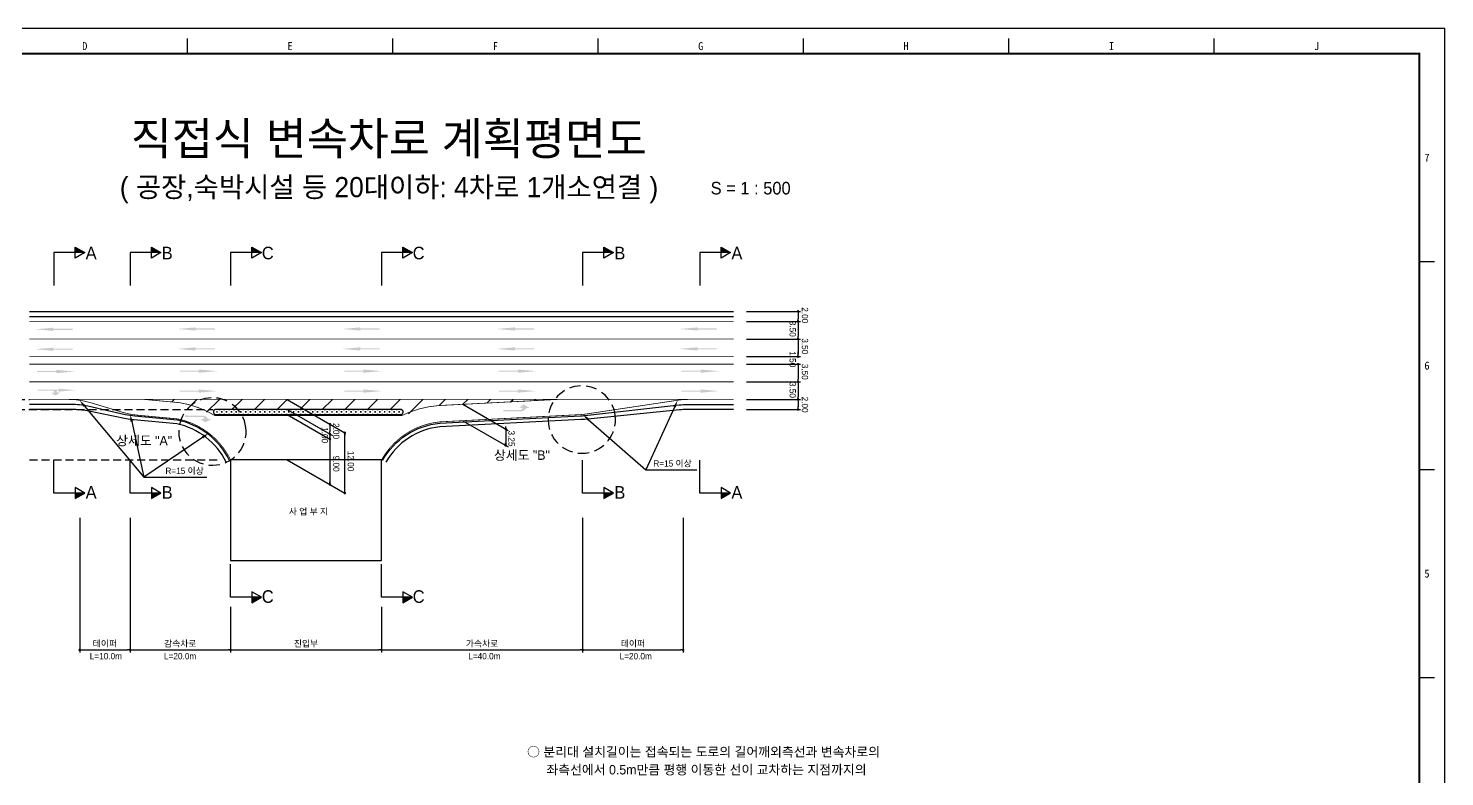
# Model space of a CAD drawing. Header units: millimetres. Extents: x 658 to 1081, y -42 to 257.
# Drawn here: x 799.6 to 1081.3, y 108.7 to 257.4 of the extents above; entities that cross this region are included whole.
import ezdxf
from ezdxf.enums import TextEntityAlignment as Align

# ---------------------------------------------------------------- set-up
doc = ezdxf.new("R2010")
doc.units = ezdxf.units.MM
doc.linetypes.add('HIDDEN', pattern=[9.525, 6.35, -3.175])
for name, color, linetype in [('CC-GSTR-0004', 4, 'Continuous'), ('CM-LANE-0030', 30, 'Continuous'), ('CZ-DIMT-0002', 7, 'Continuous'), ('CZ-LIN1-0007', 7, 'Continuous'), ('CZ-LIN2-0003', 3, 'Continuous'), ('CZ-LINE-0001', 7, 'Continuous'), ('TITLE', 7, 'Continuous')]:
    doc.layers.add(name, color=color, linetype=linetype)
doc.styles.add('돋움', font='')
doc.styles.add('돋음체', font='')
doc.styles.get('돋움').set_extended_font_data('Dotum')
doc.styles.get('돋음체').set_extended_font_data('DotumChe')

# ---------------------------------------------------------------- blocks, each defined once
blk = doc.blocks.new('_Dot')
at = {"color": 0, "linetype": 'ByBlock', "lineweight": -2}
blk.add_line((-0.5, 0), (-1, 0), dxfattribs=at)
at = {"color": 0, "linetype": 'ByBlock', "const_width": 0.5}
blk.add_lwpolyline([(-0.25, 0, 1), (0.25, 0, 1)], format="xyb", close=True, dxfattribs=at)

msp = doc.modelspace()

# ---------------------------------------------------------------- hatches: boundary and pattern name
at = {"layer": 'CM-LANE-0030'}
h = msp.add_hatch(dxfattribs=at)
h.set_pattern_fill('ANSI31', color=256, style=0)
h.set_pattern_definition([(45, (724.1616, -401.3024), (-2.245064, 2.245064), [])])
h.paths.add_polyline_path([(873.66, 181.63, -0.776608), (873.9, 180.69, 0.001693), (873.79, 180.63), (874.87, 180.63, -0.090294), (881.16, 182.41), (904.91, 183.63), (822.71, 183.63), (829.77, 182.98, -0.09034), (835.87, 180.63), (836.8, 180.63, 0.001985), (836.67, 180.72, -0.744307), (836.95, 181.63)])
at = {"layer": 'CZ-LIN1-0007'}
for points in [[(804.6, 197.88), (804.6, 197.66), (808.42, 197.67), (808.42, 197.45), (804.6, 197.45), (804.6, 197.24), (800.95, 197.56)], [(832.92, 197.95), (832.92, 197.73), (836.74, 197.74), (836.74, 197.52), (832.92, 197.52), (832.92, 197.31), (829.27, 197.63)], [(865.67, 197.95), (865.67, 197.73), (869.49, 197.74), (869.49, 197.52), (865.67, 197.52), (865.67, 197.31), (862.02, 197.63)], [(896.37, 197.95), (896.37, 197.73), (900.19, 197.74), (900.19, 197.52), (896.37, 197.52), (896.37, 197.31), (892.72, 197.63)], [(932.7, 197.95), (932.7, 197.73), (936.52, 197.74), (936.52, 197.52), (932.7, 197.52), (932.7, 197.31), (929.05, 197.63)], [(804.6, 193.92), (804.6, 193.71), (808.42, 193.71), (808.42, 193.49), (804.6, 193.49), (804.6, 193.28), (800.95, 193.6)], [(832.92, 193.99), (832.92, 193.78), (836.74, 193.78), (836.74, 193.56), (832.92, 193.56), (832.92, 193.35), (829.27, 193.67)], [(865.67, 193.99), (865.67, 193.78), (869.49, 193.78), (869.49, 193.56), (865.67, 193.56), (865.67, 193.35), (862.02, 193.67)], [(896.37, 193.99), (896.37, 193.78), (900.19, 193.78), (900.19, 193.56), (896.37, 193.56), (896.37, 193.35), (892.72, 193.67)], [(932.7, 193.99), (932.7, 193.78), (936.52, 193.78), (936.52, 193.56), (932.7, 193.56), (932.7, 193.35), (929.05, 193.67)], [(805.21, 189.5), (805.21, 189.29), (801.38, 189.29), (801.38, 189.07), (805.21, 189.07), (805.21, 188.86), (808.86, 189.18)], [(833.53, 189.57), (833.53, 189.36), (829.7, 189.36), (829.7, 189.14), (833.53, 189.14), (833.53, 188.93), (837.18, 189.25)], [(866.27, 189.57), (866.27, 189.36), (862.45, 189.36), (862.45, 189.14), (866.27, 189.14), (866.27, 188.93), (869.93, 189.25)], [(896.98, 189.57), (896.98, 189.36), (893.15, 189.36), (893.15, 189.14), (896.98, 189.14), (896.98, 188.93), (900.63, 189.25)], [(933.31, 189.57), (933.31, 189.36), (929.48, 189.36), (929.48, 189.14), (933.31, 189.14), (933.31, 188.93), (936.96, 189.25)], [(804.56, 185.58, -0.267976), (805.47, 184.98), (806.02, 184.98), (804.99, 184.4), (804.16, 184.97), (804.77, 184.97, 0.504994), (804.5, 185.34), (801.45, 185.36), (801.45, 185.6)], [(805.69, 185.75), (805.69, 185.56), (802.27, 185.56), (802.27, 185.37), (805.69, 185.37), (805.69, 185.18), (808.96, 185.47)], [(833.53, 185.61), (833.53, 185.4), (829.7, 185.4), (829.7, 185.19), (833.53, 185.18), (833.53, 184.97), (837.18, 185.29)], [(866.27, 185.61), (866.27, 185.4), (862.45, 185.4), (862.45, 185.19), (866.27, 185.18), (866.27, 184.97), (869.93, 185.29)], [(896.98, 185.61), (896.98, 185.4), (893.15, 185.4), (893.15, 185.19), (896.98, 185.18), (896.98, 184.97), (900.63, 185.29)], [(933.31, 185.61), (933.31, 185.4), (929.48, 185.4), (929.48, 185.19), (933.31, 185.18), (933.31, 184.97), (936.96, 185.29)], [(834.34, 180.42, -0.267976), (835.36, 179.73), (835.99, 179.73), (834.82, 179.08), (833.88, 179.72), (834.57, 179.73, 0.504994), (834.26, 180.15), (830.8, 180.17), (830.8, 180.44)], [(897.63, 181.28, 0.267976), (898.65, 181.96), (899.28, 181.96), (898.11, 182.62), (897.17, 181.97), (897.86, 181.97, -0.504994), (897.55, 181.55), (894.09, 181.53), (894.09, 181.26)]]:
    msp.add_hatch(color=256, dxfattribs=at).paths.add_polyline_path(points)
at = {"layer": 'CZ-LIN2-0003'}
h = msp.add_hatch(dxfattribs=at)
h.set_pattern_fill('CROSS', color=256, scale=0.075, style=0)
h.set_pattern_definition([(0, (724.1616, -401.30244), (0.47625, 0.47625), [0.238125, -0.714375]), (90, (724.28065, -401.4215), (-0.47625, 0.47625), [0.238125, -0.714375])])
h.paths.add_polyline_path([(836.95, 181.63, 1), (836.95, 180.63), (873.66, 180.63, 1), (873.66, 181.63)])
at = {"layer": 'CZ-LINE-0001'}
for points in [[(808.97, 213.9), (808.97, 212.8), (810.87, 212.8)], [(824.09, 213.9), (824.09, 212.8), (825.99, 212.8)], [(844.09, 213.9), (844.09, 212.8), (845.99, 212.8)], [(874.09, 213.9), (874.09, 212.8), (875.99, 212.8)], [(914.09, 213.9), (914.09, 212.8), (915.99, 212.8)], [(937.37, 213.9), (937.37, 212.8), (939.27, 212.8)], [(810.87, 165.03), (808.97, 165.03), (808.97, 163.93)], [(825.99, 165.03), (824.09, 165.03), (824.09, 163.93)], [(915.99, 165.03), (914.09, 165.03), (914.09, 163.93)], [(939.27, 165.03), (937.37, 165.03), (937.37, 163.93)], [(845.99, 144.33), (844.09, 144.33), (844.09, 143.23)], [(875.99, 144.33), (874.09, 144.33), (874.09, 143.23)]]:
    msp.add_hatch(color=256, dxfattribs=at).paths.add_polyline_path(points)

# ---------------------------------------------------------------- linework, layer by layer
at = {"color": 0, "linetype": 'ByBlock', "lineweight": -2}
for p, q in [((952.67, 200.88), (952.67, 200.63)), ((952.67, 199.38), (952.67, 199.63)), ((952.67, 198.88), (952.67, 198.63)), ((952.67, 195.88), (952.67, 196.13)), ((952.67, 195.38), (952.67, 195.13)), ((952.67, 192.38), (952.67, 192.63)), ((952.67, 192.38), (952.67, 192.63)), ((952.67, 190.38), (952.67, 190.13)), ((952.67, 190.38), (952.67, 190.13)), ((952.67, 187.38), (952.67, 187.63)), ((952.67, 186.88), (952.67, 186.63)), ((952.67, 183.88), (952.67, 184.13)), ((952.67, 183.38), (952.67, 183.13)), ((952.67, 181.88), (952.67, 182.13)), ((859.6, 178.48), (859.6, 178.23)), ((894.55, 178.01), (894.55, 178.26)), ((894.55, 177.51), (894.55, 177.26)), ((859.6, 176.98), (859.6, 177.23)), ((859.6, 176.48), (859.6, 176.23)), ((859.6, 175.98), (859.6, 176.23)), ((862.56, 176.77), (862.56, 176.52)), ((894.54, 174.75), (894.54, 175)), ((859.6, 166.98), (859.6, 167.23)), ((862.56, 165.27), (862.56, 165.52))]:
    msp.add_line(p, q, dxfattribs=at)
at = {"color": 0, "linetype": 'ByBlock', "const_width": 0.25}
for points in [[(952.67, 201.01, 1), (952.67, 201.26, 1)], [(952.67, 199.01, 1), (952.67, 199.26, 1)], [(952.67, 199.26, 1), (952.67, 199.01, 1)], [(952.67, 195.51, 1), (952.67, 195.76, 1)], [(952.67, 195.76, 1), (952.67, 195.51, 1)], [(952.67, 192.26, 1), (952.67, 192.01, 1)], [(952.67, 192.26, 1), (952.67, 192.01, 1)], [(952.67, 190.51, 1), (952.67, 190.76, 1)], [(952.67, 190.51, 1), (952.67, 190.76, 1)], [(952.67, 187.01, 1), (952.67, 187.26, 1)], [(952.67, 187.26, 1), (952.67, 187.01, 1)], [(952.67, 183.76, 1), (952.67, 183.51, 1)], [(952.67, 183.51, 1), (952.67, 183.76, 1)], [(952.67, 181.76, 1), (952.67, 181.51, 1)], [(859.6, 178.6, 1), (859.6, 178.85, 1)], [(894.55, 177.88, 1), (894.55, 177.63, 1)], [(894.55, 177.63, 1), (894.55, 177.88, 1)], [(859.6, 176.6, 1), (859.6, 176.85, 1)], [(859.6, 176.85, 1), (859.6, 176.6, 1)], [(859.6, 175.85, 1), (859.6, 175.6, 1)], [(862.56, 176.89, 1), (862.56, 177.14, 1)], [(894.54, 174.63, 1), (894.54, 174.38, 1)], [(859.6, 166.85, 1), (859.6, 166.6, 1)], [(862.56, 165.14, 1), (862.56, 164.89, 1)]]:
    msp.add_lwpolyline(points, format="xyb", close=True, dxfattribs=at)
at = {"layer": 'CC-GSTR-0004'}
for points in [[(799.85, 201.13), (939.85, 201.13)], [(799.85, 200.13), (939.85, 200.13)]]:
    msp.add_lwpolyline(points, dxfattribs=at)
for points in [[(839.62, 171.52, 0.233747), (829.27, 179.52), (820.82, 180.29, -0.032443), (818.89, 180.6), (811.47, 182.27, 0.05541), (808.18, 182.63), (799.85, 182.63)], [(838.95, 171.19, 0.233003), (829.16, 178.77), (820.64, 179.56), (820.64, 179.56, -0.026535), (819.06, 179.79), (819.06, 179.79), (811.3, 181.34), (811.3, 181.34, 0.049491), (808.36, 181.63), (799.85, 181.63)], [(870.06, 171.51, -0.243536), (881.42, 178.92), (909.39, 180.36), (909.39, 180.36, 0.015148), (910.3, 180.43), (910.3, 180.43), (929.01, 182.54), (929.01, 182.54, -0.028019), (930.69, 182.63), (939.85, 182.63)], [(939.85, 181.63), (930.59, 181.63), (930.59, 181.63, 0.024939), (929.1, 181.56), (929.1, 181.56), (910.21, 179.67), (910.21, 179.67, -0.012069), (909.48, 179.61), (909.48, 179.61), (881.48, 178.17, 0.243196), (870.72, 171.14)]]:
    msp.add_lwpolyline(points, format="xyb", dxfattribs=at)
at = {"layer": 'CM-LANE-0030', "const_width": 0.15}
for points in [[(799.85, 192.13), (939.85, 192.13)], [(799.85, 190.63), (939.85, 190.63)]]:
    msp.add_lwpolyline(points, dxfattribs=at)
msp.add_lwpolyline([(904.91, 183.63), (822.71, 183.63), (829.77, 182.98, -0.095329), (836.8, 180.38), (873.79, 180.38, -0.097327), (881.16, 182.41)], format="xyb", close=True, dxfattribs=at)
at = {"layer": 'CZ-LIN1-0007', "const_width": 0.15}
msp.add_lwpolyline([(799.85, 199.13), (939.85, 199.13)], dxfattribs=at)
at = {"layer": 'CZ-LIN1-0007', "linetype": 'HIDDEN', "const_width": 0.15}
for points in [[(799.85, 195.63), (939.85, 195.63)], [(799.85, 187.13), (939.85, 187.13)], [(822.71, 183.63), (807.64, 183.63)], [(904.91, 183.63), (930.96, 183.63)]]:
    msp.add_lwpolyline(points, dxfattribs=at)
at = {"layer": 'CZ-LIN1-0007', "const_width": 0.15}
for points in [[(839.85, 171.63, 0.233982), (829.31, 179.76), (821.34, 180.5), (821.34, 180.5, -0.049984), (818.41, 181.06), (818.41, 181.06), (811.95, 183, 0.072993), (807.64, 183.63), (799.85, 183.63)], [(939.85, 183.63), (930.96, 183.63, 0.03724), (928.74, 183.47), (910.57, 180.74, -0.024362), (909.11, 180.6), (909.11, 180.6), (881.41, 179.17), (881.41, 179.17, 0.243644), (869.85, 171.63)]]:
    msp.add_lwpolyline(points, format="xyb", dxfattribs=at)
at = {"layer": 'CZ-LIN2-0003'}
msp.add_lwpolyline([(873.66, 181.63), (836.95, 181.63, 0.744307), (836.67, 180.72, -0.001985), (836.8, 180.63), (873.79, 180.63, -0.001693), (873.9, 180.69, 0.776608)], format="xyb", close=True, dxfattribs=at)
msp.add_lwpolyline([(869.85, 171.63), (839.85, 171.63), (839.85, 151.63), (869.85, 151.63)], close=True, dxfattribs=at)
at = {"layer": 'CZ-LINE-0001'}
for p, q in [((810.87, 212.8), (804.73, 212.8)), ((804.73, 212.8), (804.73, 206.26)), ((808.97, 211.7), (808.97, 213.9)), ((808.97, 213.9), (810.87, 212.8)), ((810.87, 212.8), (808.97, 211.7)), ((825.99, 212.8), (819.85, 212.8)), ((819.85, 212.8), (819.85, 206.26)), ((824.09, 211.7), (824.09, 213.9)), ((824.09, 213.9), (825.99, 212.8)), ((825.99, 212.8), (824.09, 211.7)), ((845.99, 212.8), (839.85, 212.8)), ((839.85, 212.8), (839.85, 206.26)), ((844.09, 211.7), (844.09, 213.9)), ((844.09, 213.9), (845.99, 212.8)), ((845.99, 212.8), (844.09, 211.7)), ((875.99, 212.8), (869.85, 212.8)), ((869.85, 212.8), (869.85, 206.26)), ((874.09, 211.7), (874.09, 213.9)), ((874.09, 213.9), (875.99, 212.8)), ((875.99, 212.8), (874.09, 211.7)), ((915.99, 212.8), (909.85, 212.8)), ((909.85, 212.8), (909.85, 206.26)), ((914.09, 211.7), (914.09, 213.9)), ((914.09, 213.9), (915.99, 212.8)), ((915.99, 212.8), (914.09, 211.7)), ((939.27, 212.8), (933.13, 212.8)), ((933.13, 212.8), (933.13, 206.26)), ((937.37, 211.7), (937.37, 213.9)), ((937.37, 213.9), (939.27, 212.8)), ((939.27, 212.8), (937.37, 211.7)), ((942.45, 201.13), (953.17, 201.13)), ((952.67, 200.63), (952.67, 199.63)), ((942.45, 199.13), (953.17, 199.13)), ((942.45, 199.13), (953.17, 199.13)), ((952.67, 198.63), (952.67, 196.13)), ((942.45, 195.63), (953.17, 195.63)), ((942.45, 195.63), (953.17, 195.63)), ((952.67, 195.13), (952.67, 192.63)), ((942.45, 192.13), (953.17, 192.13)), ((942.45, 192.13), (953.17, 192.13)), ((952.67, 192.63), (952.67, 193.13)), ((942.45, 190.63), (953.17, 190.63)), ((942.45, 190.63), (953.17, 190.63)), ((952.67, 190.13), (952.67, 189.63)), ((952.67, 190.13), (952.67, 187.63)), ((942.45, 187.13), (953.17, 187.13)), ((942.45, 187.13), (953.17, 187.13)), ((952.67, 186.63), (952.67, 184.13)), ((851.1, 183.63), (862.56, 177.02)), ((942.45, 183.63), (953.17, 183.63)), ((942.45, 183.63), (953.17, 183.63)), ((952.67, 183.13), (952.67, 182.13)), ((851.1, 181.63), (860.1, 176.44)), ((851.1, 181.63), (860.1, 176.44)), ((851.1, 180.63), (859.6, 175.73)), ((886.05, 182.66), (895.05, 177.47)), ((942.45, 181.63), (953.17, 181.63)), ((859.6, 178.23), (859.6, 177.23)), ((886.05, 179.41), (895.04, 174.22)), ((859.6, 176.23), (859.6, 166.73)), ((862.56, 165.02), (862.56, 177.02)), ((894.55, 177.26), (894.55, 174.25)), ((804.73, 165.03), (804.73, 171.57)), ((819.85, 165.03), (819.85, 171.57)), ((851.1, 171.63), (862.56, 165.02)), ((909.85, 165.03), (909.85, 171.57)), ((922.39, 169.66), (932.58, 169.66)), ((933.13, 165.03), (933.13, 171.57)), ((822.59, 168.18), (835.12, 168.18)), ((810.87, 165.03), (804.73, 165.03)), ((810.87, 165.03), (808.97, 166.13)), ((808.97, 166.13), (808.97, 163.93)), ((808.97, 163.93), (810.87, 165.03)), ((825.99, 165.03), (819.85, 165.03)), ((825.99, 165.03), (824.09, 166.13)), ((824.09, 166.13), (824.09, 163.93)), ((824.09, 163.93), (825.99, 165.03)), ((915.99, 165.03), (909.85, 165.03)), ((915.99, 165.03), (914.09, 166.13)), ((914.09, 166.13), (914.09, 163.93)), ((914.09, 163.93), (915.99, 165.03)), ((939.27, 165.03), (933.13, 165.03)), ((939.27, 165.03), (937.37, 166.13)), ((937.37, 166.13), (937.37, 163.93)), ((937.37, 163.93), (939.27, 165.03)), ((809.85, 160.12), (809.85, 133.35)), ((819.85, 160.12), (819.85, 133.35)), ((819.85, 160.12), (819.85, 133.35)), ((909.85, 160.12), (909.85, 133.35)), ((909.85, 160.12), (909.85, 133.35)), ((929.85, 160.12), (929.85, 133.35)), ((839.85, 144.33), (839.85, 150.87)), ((869.85, 144.33), (869.85, 150.87)), ((845.99, 144.33), (839.85, 144.33)), ((845.99, 144.33), (844.09, 145.43)), ((844.09, 145.43), (844.09, 143.23)), ((844.09, 143.23), (845.99, 144.33)), ((875.99, 144.33), (869.85, 144.33)), ((875.99, 144.33), (874.09, 145.43)), ((874.09, 145.43), (874.09, 143.23)), ((874.09, 143.23), (875.99, 144.33)), ((839.85, 142.4), (839.85, 133.35)), ((839.85, 142.4), (839.85, 133.35)), ((869.85, 142.4), (869.85, 133.35)), ((869.85, 142.4), (869.85, 133.35)), ((810.35, 133.85), (819.35, 133.85)), ((820.35, 133.85), (839.35, 133.85)), ((840.35, 133.85), (869.35, 133.85)), ((870.35, 133.85), (909.35, 133.85)), ((910.35, 133.85), (929.35, 133.85))]:
    msp.add_line(p, q, dxfattribs=at)
at = {"layer": 'CZ-LINE-0001', "linetype": 'HIDDEN', "ltscale": 0.25}
for p, q in [((790.19, 183.63), (799.85, 183.63)), ((790.19, 181.63), (836.41, 181.63)), ((799.85, 171.63), (837.38, 171.63))]:
    msp.add_line(p, q, dxfattribs=at)
at = {"layer": 'CZ-LINE-0001', "linetype": 'HIDDEN', "ltscale": 0.35}
for p, q in [((916.33, 180.42), (916.33, 180.42)), ((842.89, 178.05), (842.89, 178.05))]:
    msp.add_line(p, q, dxfattribs=at)
at = {"layer": 'CZ-LINE-0001'}
for points in [[(810.78, 182.32), (822.59, 168.18)], [(928.11, 182.1), (922.39, 169.66)], [(820.18, 179.24), (822.59, 168.18)], [(910.97, 179.66), (922.39, 169.66)], [(834.28, 176.09), (822.59, 168.18)]]:
    msp.add_lwpolyline(points, dxfattribs=at)
at = {"layer": 'CZ-LINE-0001', "linetype": 'HIDDEN', "ltscale": 0.35}
for centre in [(909.68, 179.63), (836.24, 177.26)]:
    msp.add_arc(centre, 6.7, 6.7667, 6.749, dxfattribs=at)
at = {"layer": 'CZ-LINE-0001'}
for points in [[(810.59, 182.16), (809.82, 183.47), (810.98, 182.48)], [(927.88, 182.21), (928.74, 183.47), (928.34, 182)], [(819.94, 179.19), (819.86, 180.71), (820.42, 179.29)], [(910.81, 179.47), (909.84, 180.65), (911.14, 179.85)], [(834.14, 176.3), (835.53, 176.93), (834.42, 175.88)]]:
    msp.add_solid(points, dxfattribs=at)
at = {"layer": 'TITLE', "color": 7, "linetype": 'Continuous'}
for p, q in [((831.27, 252.33), (831.27, 255.35)), ((872.09, 252.33), (872.09, 255.35)), ((912.92, 252.33), (912.92, 255.35)), ((953.74, 252.33), (953.74, 255.35)), ((994.57, 252.33), (994.57, 255.35)), ((1035.39, 252.33), (1035.39, 255.35)), ((1079.24, 211), (1076.22, 211)), ((1079.24, 169.67), (1076.22, 169.67)), ((1079.24, 128.34), (1076.22, 128.34))]:
    msp.add_line(p, q, dxfattribs=at)
at = {"layer": 'TITLE'}
msp.add_lwpolyline([(657.89, -42.01), (1081.25, -42.01), (1081.25, 257.37), (657.89, 257.37)], close=True, dxfattribs=at)
at = {"layer": 'TITLE', "linetype": 'Continuous', "const_width": 0.403}
msp.add_lwpolyline([(667.97, -36.97), (667.97, 252.33), (1076.22, 252.33), (1076.22, -36.97)], close=True, dxfattribs=at)

# ---------------------------------------------------------------- block references
at = {"layer": 'CZ-LINE-0001', "xscale": 0.5, "yscale": 0.5, "zscale": 0.5, "rotation": 180}
for p in [(809.85, 133.85), (819.85, 133.85), (839.85, 133.85), (869.85, 133.85), (909.85, 133.85)]:
    msp.add_blockref('_Dot', p, dxfattribs=at)
at = {"layer": 'CZ-LINE-0001', "xscale": 0.5, "yscale": 0.5, "zscale": 0.5}
for p in [(819.85, 133.85), (839.85, 133.85), (869.85, 133.85), (909.85, 133.85), (929.85, 133.85)]:
    msp.add_blockref('_Dot', p, dxfattribs=at)

# ---------------------------------------------------------------- texts
at = {"layer": 'CZ-DIMT-0002', "style": '돋움'}
for s, height, p in [('A', 2.5, (812.12, 212.72)), ('B', 2.5, (827.24, 212.72)), ('C', 2.5, (847.24, 212.72)), ('C', 2.5, (877.24, 212.72)), ('B', 2.5, (917.24, 212.72)), ('A', 2.5, (940.52, 212.72)), ('상세도 "A"', 1.875, (822.66, 175.45)), ('상세도 "B"', 1.875, (897.78, 172.56)), ('R=15 이상', 1.25, (830.7, 169.44)), ('R=15 이상', 1.25, (927.72, 170.92)), ('A', 2.5, (812.12, 165.16)), ('B', 2.5, (827.24, 165.16)), ('B', 2.5, (917.24, 165.16)), ('A', 2.5, (940.52, 165.16)), ('사 업 부 지', 1.25, (855.33, 161.35)), ('C', 2.5, (847.24, 144.46)), ('C', 2.5, (877.24, 144.46)), ('L=10.0m', 1.25, (815.05, 132.62)), ('L=20.0m', 1.25, (829.82, 132.62)), ('L=40.0m', 1.25, (890.31, 132.62)), ('L=20.0m', 1.25, (920.4, 132.62))]:
    msp.add_text(s, height=height, dxfattribs=at).set_placement(p, align=Align.MIDDLE_CENTER)
for s, p in [('2.00', (953.43, 201.94)), ('3.50', (950.99, 199.25)), ('3.50', (953.43, 195.78)), ('1.50', (950.99, 193.2)), ('3.50', (953.43, 190.72)), ('3.50', (950.99, 187.11)), ('2.00', (953.43, 184.19))]:
    msp.add_text(s, height=1.25, rotation=270, dxfattribs=at).set_placement(p)
for s, p in [('○ 분리대 설치길이는 접속되는 도로의 길어깨외측선과 변속차로의', (898.8, 113.61)), ('좌측선에서 0.5m만큼 평행 이동한 선이 교차하는 지점까지의', (902.65, 110.05))]:
    msp.add_text(s, height=1.875, dxfattribs=at).set_placement(p, align=Align.MIDDLE_LEFT)
at = {"layer": 'CZ-DIMT-0002', "char_height": 1.25, "attachment_point": 5, "rotation": 270, "style": '돋움'}
for s, insert in [('1.00', (858.59, 176.53)), ('\\A1;2.00', (860.85, 177.34)), ('3.25', (895.71, 175.86)), ('9.00', (860.85, 170.87)), ('12.00', (863.74, 171.38))]:
    msp.add_mtext(s, dxfattribs=dict(at, insert=insert))
at = {"layer": 'CZ-LINE-0001', "char_height": 1.25, "attachment_point": 5, "style": '돋움'}
for s, insert in [('\\A1;테이퍼', (814.85, 135.04)), ('\\A1;감속차로', (829.85, 135.04)), ('\\A1;진입부', (854.85, 135.04)), ('\\A1;가속차로', (889.85, 135.04)), ('\\A1;테이퍼', (919.85, 135.04))]:
    msp.add_mtext(s, dxfattribs=dict(at, insert=insert))
at = {"layer": 'TITLE', "color": 3, "linetype": 'Continuous', "style": '돋음체'}
for s, p in [('D', (810.86, 253.84)), ('E', (851.68, 253.84)), ('F', (892.51, 253.84)), ('G', (933.33, 253.84)), ('H', (974.15, 253.84)), ('I', (1014.98, 253.84)), ('J', (1055.8, 253.84)), ('7', (1077.73, 231.67)), ('6', (1077.73, 190.34)), ('5', (1077.73, 149.01))]:
    msp.add_text(s, height=1.59, dxfattribs=at).set_placement(p, align=Align.MIDDLE)
at = {"layer": 'TITLE', "style": '돋움'}
for s, height, p in [('직접식 변속차로 계획평면도', 6.5, (871.31, 235.45)), ('( 공장,숙박시설 등 20대이하: 4차로 1개소연결 )', 4, (871.35, 225.82))]:
    msp.add_text(s, height=height, dxfattribs=at).set_placement(p, align=Align.MIDDLE_CENTER)
msp.add_text('S = 1 : 500', height=2.5, dxfattribs=at).set_placement((935.3, 225.61), align=Align.MIDDLE_LEFT)

doc.saveas('drawing.dxf')
